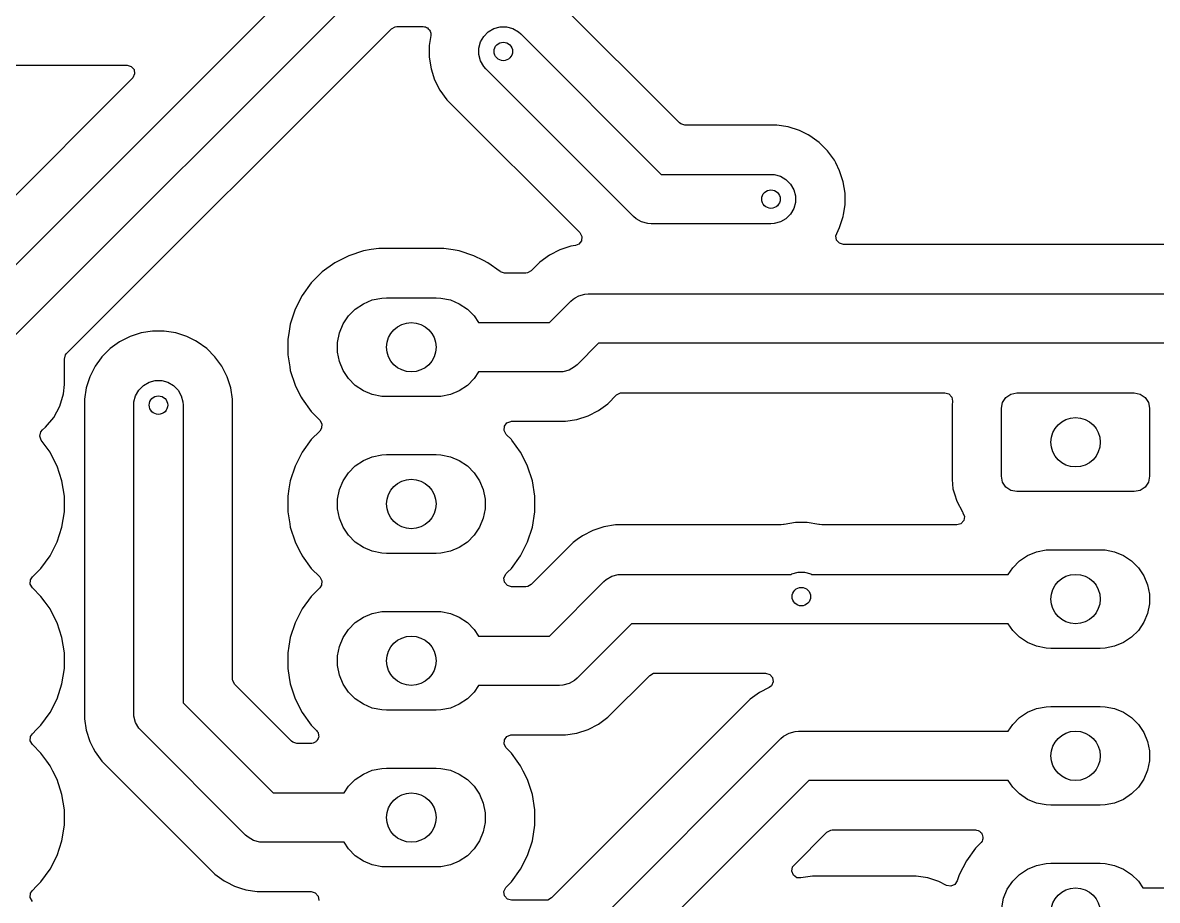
# Model space of a CAD drawing. Extents: x 44.5 to 133, y -119 to -55.5.
# Drawn here: x 103.82 to 122.2, y -97.88 to -83.66 of the extents above; entities that cross this region are included whole.
import ezdxf

# ---------------------------------------------------------------- set-up
doc = ezdxf.new("R2010")
doc.units = 0
doc.layers.add('BLACK', color=7, linetype='CONTINUOUS')

msp = doc.modelspace()

# ---------------------------------------------------------------- linework, layer by layer
at = {"layer": 'BLACK', "linetype": 'CONTINUOUS'}
for p, q in [((103.177514, -88.12), (109.054557, -82.242958)), ((109.503085, -82.9258), (103.7, -88.728885)), ((114.464545, -85.283981), (112.447544, -83.26698)), ((104.536819, -89.024145), (109.798345, -83.762619)), ((109.798345, -83.762619), (109.859668, -83.729134)), ((109.859668, -83.729134), (109.886026, -83.7263)), ((109.886026, -83.7263), (110.313194, -83.7263)), ((110.313194, -83.7263), (110.331131, -83.731566)), ((110.331131, -83.731566), (110.349824, -83.731834)), ((110.349824, -83.731834), (110.36396, -83.741206)), ((110.36396, -83.741206), (110.380233, -83.745985)), ((110.380233, -83.745985), (110.392474, -83.760112)), ((110.392474, -83.760112), (110.408057, -83.770444)), ((110.408057, -83.770444), (110.414882, -83.785972)), ((110.414882, -83.785972), (110.425988, -83.798789)), ((110.425988, -83.798789), (110.428648, -83.817293)), ((111.292959, -83.883995), (111.366795, -83.810159)), ((111.366795, -83.810159), (111.457226, -83.757948)), ((111.457226, -83.757948), (111.55809, -83.730922)), ((111.55809, -83.730922), (111.66251, -83.730922)), ((111.66251, -83.730922), (111.763374, -83.757948)), ((111.763374, -83.757948), (111.853805, -83.810159)), ((111.853805, -83.810159), (111.893143, -83.844657)), ((110.435667, -83.869698), (110.4098, -84.033013)), ((110.428648, -83.817293), (110.436171, -83.834408)), ((110.435932, -83.867947), (110.435667, -83.869698)), ((110.436171, -83.834408), (110.435713, -83.866428)), ((110.435713, -83.866428), (110.435932, -83.867947)), ((111.213722, -84.07529), (111.240748, -83.974426)), ((111.240748, -83.974426), (111.292959, -83.883995)), ((111.893143, -83.844657), (114.169285, -86.1208)), ((110.4098, -84.033013), (110.4098, -84.221986)), ((111.213722, -84.17971), (111.213722, -84.07529)), ((101.665726, -84.3508), (105.515274, -84.3508)), ((105.515274, -84.3508), (105.582313, -84.370485)), ((110.4098, -84.221986), (110.439359, -84.408618)), ((111.240748, -84.280574), (111.213722, -84.17971)), ((111.292959, -84.371005), (111.240748, -84.280574)), ((105.582313, -84.370485), (105.628068, -84.423289)), ((105.638012, -84.492447), (105.608987, -84.556003)), ((105.628068, -84.423289), (105.638012, -84.492447)), ((110.439359, -84.408618), (110.497754, -84.588336)), ((111.327457, -84.410343), (111.292959, -84.371005)), ((113.720757, -86.803642), (111.327457, -84.410343)), ((105.602955, -84.562481), (102.882255, -87.283181)), ((105.608987, -84.556003), (105.602955, -84.562481)), ((110.497754, -84.588336), (110.58354, -84.756699)), ((110.58354, -84.756699), (110.69461, -84.909574)), ((110.69461, -84.909574), (110.694612, -84.909576)), ((110.694612, -84.909576), (112.848326, -87.06329)), ((114.485187, -85.300615), (114.464545, -85.283981)), ((114.552226, -85.3203), (114.485187, -85.300615)), ((116.040481, -85.3203), (114.552226, -85.3203)), ((116.040486, -85.3203), (116.040481, -85.3203)), ((116.227118, -85.349859), (116.040486, -85.3203)), ((116.406836, -85.408254), (116.227118, -85.349859)), ((116.550704, -85.481559), (116.406836, -85.408254)), ((116.575199, -85.49404), (116.550704, -85.481559)), ((116.728073, -85.60511), (116.575199, -85.49404)), ((116.86169, -85.738727), (116.728073, -85.60511)), ((116.97276, -85.891601), (116.86169, -85.738727)), ((116.994755, -85.934769), (116.97276, -85.891601)), ((117.058545, -86.059963), (116.994755, -85.934769)), ((114.169285, -86.1208), (115.946, -86.1208)), ((115.946, -86.1208), (115.99821, -86.124222)), ((115.99821, -86.124222), (116.099073, -86.151248)), ((116.099073, -86.151248), (116.189505, -86.203459)), ((117.11694, -86.239681), (117.058545, -86.059963)), ((116.189505, -86.203459), (116.263341, -86.277295)), ((116.263341, -86.277295), (116.315552, -86.367727)), ((116.315552, -86.367727), (116.342578, -86.46859)), ((117.1465, -86.426313), (117.11694, -86.239681)), ((116.342578, -86.46859), (116.342578, -86.57301)), ((117.1465, -86.615286), (117.1465, -86.426313)), ((116.315552, -86.673873), (116.263341, -86.764305)), ((116.342578, -86.57301), (116.315552, -86.673873)), ((117.121697, -86.771881), (117.1465, -86.615286)), ((113.760095, -86.838141), (113.720757, -86.803642)), ((113.850527, -86.890352), (113.760095, -86.838141)), ((113.95139, -86.917378), (113.850527, -86.890352)), ((114.0036, -86.9208), (113.95139, -86.917378)), ((115.946, -86.9208), (114.0036, -86.9208)), ((115.99821, -86.917378), (115.946, -86.9208)), ((116.099073, -86.890352), (115.99821, -86.917378)), ((116.189505, -86.838141), (116.099073, -86.890352)), ((116.263341, -86.764305), (116.189505, -86.838141)), ((117.058547, -86.981632), (117.11694, -86.801918)), ((117.11694, -86.801918), (117.121697, -86.771881)), ((112.848326, -87.06329), (112.881811, -87.124613)), ((116.998412, -87.114253), (117.010664, -87.075607)), ((117.008356, -87.183411), (116.998412, -87.114253)), ((117.010664, -87.075607), (117.058547, -86.981632)), ((112.70418, -87.28546), (112.524463, -87.343854)), ((112.780044, -87.273444), (112.70418, -87.28546)), ((112.834955, -87.250238), (112.780044, -87.273444)), ((112.876827, -87.194305), (112.834955, -87.250238)), ((112.881811, -87.124613), (112.876827, -87.194305)), ((117.054111, -87.236215), (117.008356, -87.183411)), ((117.12115, -87.2559), (117.054111, -87.236215)), ((124.189181, -87.2559), (117.12115, -87.2559)), ((109.105616, -87.43676), (108.881151, -87.551132)), ((109.345214, -87.35891), (109.105616, -87.43676)), ((109.469626, -87.339205), (109.345214, -87.35891)), ((109.594038, -87.3195), (109.469626, -87.339205)), ((110.645962, -87.3195), (109.594038, -87.3195)), ((110.799726, -87.343854), (110.645962, -87.3195)), ((110.894785, -87.35891), (110.799726, -87.343854)), ((111.134383, -87.43676), (110.894785, -87.35891)), ((111.288747, -87.515413), (111.134383, -87.43676)), ((112.3561, -87.42964), (112.203223, -87.540712)), ((112.524463, -87.343854), (112.3561, -87.42964)), ((108.881151, -87.551132), (108.67735, -87.699201)), ((111.358845, -87.55113), (111.288747, -87.515413)), ((111.358847, -87.551131), (111.358845, -87.55113)), ((111.358848, -87.551132), (111.358847, -87.551131)), ((111.557993, -87.695818), (111.358848, -87.551132)), ((112.203223, -87.540712), (112.060755, -87.683181)), ((108.677345, -87.699205), (108.499205, -87.877345)), ((108.67735, -87.699201), (108.677345, -87.699205)), ((111.563839, -87.699815), (111.557993, -87.695818)), ((111.630878, -87.7195), (111.563839, -87.699815)), ((111.973074, -87.7195), (111.630878, -87.7195)), ((111.999432, -87.716666), (111.973074, -87.7195)), ((112.060755, -87.683181), (111.999432, -87.716666)), ((108.499201, -87.87735), (108.351132, -88.081151)), ((108.499205, -87.877345), (108.499201, -87.87735)), ((108.351132, -88.081151), (108.23676, -88.305616)), ((109.212485, -88.301592), (109.342883, -88.214463)), ((109.342883, -88.214463), (109.487772, -88.154448)), ((109.487772, -88.154448), (109.641586, -88.123852)), ((109.641586, -88.123852), (109.72, -88.12)), ((109.72, -88.12), (110.52, -88.12)), ((110.52, -88.12), (110.598414, -88.123852)), ((110.598414, -88.123852), (110.752228, -88.154448)), ((110.752228, -88.154448), (110.897117, -88.214463)), ((110.897117, -88.214463), (111.027515, -88.301592)), ((112.356014, -88.52), (112.702457, -88.173558)), ((112.702457, -88.173558), (112.741795, -88.139059)), ((112.741795, -88.139059), (112.774806, -88.12)), ((112.774806, -88.12), (112.832227, -88.086848)), ((112.832227, -88.086848), (112.93309, -88.059822)), ((112.93309, -88.059822), (112.9853, -88.0564)), ((112.9853, -88.0564), (124.0947, -88.0564)), ((108.23676, -88.305616), (108.15891, -88.545214)), ((109.101592, -88.412485), (109.212485, -88.301592)), ((111.027515, -88.301592), (111.138408, -88.412485)), ((108.15891, -88.545214), (108.1406, -88.660816)), ((108.954448, -88.687772), (109.014463, -88.542883)), ((109.014463, -88.542883), (109.101592, -88.412485)), ((111.138408, -88.412485), (111.210247, -88.52)), ((111.210247, -88.52), (112.356014, -88.52)), ((105.563263, -88.745754), (105.3949, -88.83154)), ((105.742981, -88.687359), (105.563263, -88.745754)), ((105.929614, -88.6578), (105.742981, -88.687359)), ((105.929619, -88.6578), (105.929614, -88.6578)), ((106.118581, -88.6578), (105.929619, -88.6578)), ((106.118586, -88.6578), (106.118581, -88.6578)), ((106.305218, -88.687359), (106.118586, -88.6578)), ((106.484936, -88.745754), (106.305218, -88.687359)), ((106.626099, -88.817681), (106.484936, -88.745754)), ((108.1406, -88.660816), (108.1195, -88.794038)), ((108.923852, -88.841586), (108.954448, -88.687772)), ((105.242024, -88.942612), (105.108412, -89.076224)), ((105.242025, -88.942612), (105.242024, -88.942612)), ((105.242027, -88.94261), (105.242025, -88.942612)), ((105.317061, -88.888094), (105.242027, -88.94261)), ((105.3949, -88.83154), (105.317061, -88.888094)), ((106.653299, -88.83154), (106.626099, -88.817681)), ((106.806173, -88.94261), (106.653299, -88.83154)), ((106.93979, -89.076227), (106.806173, -88.94261)), ((108.1195, -88.794038), (108.1195, -89.045962)), ((108.923852, -88.998414), (108.923852, -88.841586)), ((113.150985, -88.8564), (112.804543, -89.202843)), ((123.929014, -88.8564), (113.150985, -88.8564)), ((104.5005, -89.111826), (104.520185, -89.044787)), ((104.5005, -89.521608), (104.5005, -89.111826)), ((104.520185, -89.044787), (104.536819, -89.024145)), ((105.097581, -89.091132), (104.99734, -89.2291)), ((105.10841, -89.076227), (105.097581, -89.091132)), ((105.108412, -89.076225), (105.10841, -89.076227)), ((105.108412, -89.076224), (105.108412, -89.076225)), ((107.05086, -89.229101), (106.93979, -89.076227)), ((108.1195, -89.045962), (108.150107, -89.239207)), ((108.954448, -89.152228), (108.923852, -88.998414)), ((104.99734, -89.2291), (104.911554, -89.397463)), ((107.088079, -89.302147), (107.05086, -89.229101)), ((107.136645, -89.397463), (107.088079, -89.302147)), ((108.150107, -89.239207), (108.15891, -89.294785)), ((108.15891, -89.294785), (108.23676, -89.534383)), ((109.014463, -89.297117), (108.954448, -89.152228)), ((109.101592, -89.427515), (109.014463, -89.297117)), ((111.210247, -89.32), (111.138408, -89.427515)), ((112.5217, -89.32), (111.210247, -89.32)), ((112.57391, -89.316578), (112.5217, -89.32)), ((112.674774, -89.289552), (112.57391, -89.316578)), ((112.765205, -89.237341), (112.674774, -89.289552)), ((112.804543, -89.202843), (112.765205, -89.237341)), ((104.911554, -89.397463), (104.853159, -89.577181)), ((105.780595, -89.540959), (105.871027, -89.488748)), ((105.871027, -89.488748), (105.97189, -89.461722)), ((105.97189, -89.461722), (106.07631, -89.461722)), ((106.07631, -89.461722), (106.177173, -89.488748)), ((106.177173, -89.488748), (106.267605, -89.540959)), ((107.19504, -89.577181), (107.136645, -89.397463)), ((109.212485, -89.538408), (109.101592, -89.427515)), ((111.138408, -89.427515), (111.027515, -89.538408)), ((104.425232, -89.873954), (104.4853, -89.675934)), ((104.4853, -89.675934), (104.5005, -89.521608)), ((104.853159, -89.577181), (104.8236, -89.763813)), ((105.654548, -89.705227), (105.706759, -89.614795)), ((105.706759, -89.614795), (105.780595, -89.540959)), ((106.267605, -89.540959), (106.341441, -89.614795)), ((106.341441, -89.614795), (106.393652, -89.705227)), ((107.2246, -89.763813), (107.19504, -89.577181)), ((108.23676, -89.534383), (108.283042, -89.625215)), ((108.283042, -89.625215), (108.336121, -89.729389)), ((109.342883, -89.625537), (109.212485, -89.538408)), ((109.487772, -89.685552), (109.342883, -89.625537)), ((109.641586, -89.716148), (109.487772, -89.685552)), ((110.752228, -89.685552), (110.598414, -89.716148)), ((110.897117, -89.625537), (110.752228, -89.685552)), ((111.027515, -89.538408), (110.897117, -89.625537)), ((113.446245, -89.693219), (113.507568, -89.659734)), ((113.507568, -89.659734), (113.533926, -89.6569)), ((113.533926, -89.6569), (118.762532, -89.6569)), ((118.762532, -89.6569), (118.829571, -89.676585)), ((118.829571, -89.676585), (118.875326, -89.729389)), ((119.753223, -89.733223), (119.834329, -89.67903)), ((119.834329, -89.67903), (119.93, -89.66)), ((119.93, -89.66), (121.83, -89.66)), ((121.83, -89.66), (121.925671, -89.67903)), ((121.925671, -89.67903), (122.006777, -89.733223)), ((104.327685, -90.05645), (104.425232, -89.873954)), ((104.8236, -89.763813), (104.8236, -94.940286)), ((105.6241, -89.8583), (105.627522, -89.80609)), ((105.6241, -94.8458), (105.6241, -89.8583)), ((105.627522, -89.80609), (105.654548, -89.705227)), ((106.393652, -89.705227), (106.420678, -89.80609)), ((106.420678, -89.80609), (106.4241, -89.8583)), ((106.4241, -89.8583), (106.4241, -94.680114)), ((107.2246, -94.297174), (107.2246, -89.763813)), ((108.336121, -89.729389), (108.351132, -89.758848)), ((108.351132, -89.758848), (108.499201, -89.962649)), ((109.72, -89.72), (109.641586, -89.716148)), ((110.52, -89.72), (109.72, -89.72)), ((110.598414, -89.716148), (110.52, -89.72)), ((113.150899, -89.94676), (113.303774, -89.83569)), ((113.303774, -89.83569), (113.446245, -89.693219)), ((118.875326, -89.729389), (118.885935, -89.793053)), ((118.885935, -89.793053), (118.8795, -89.858394)), ((118.8795, -89.858394), (118.8795, -91.061604)), ((119.68, -89.91), (119.69903, -89.814329)), ((119.69903, -89.814329), (119.753223, -89.733223)), ((122.006777, -89.733223), (122.06097, -89.814329)), ((122.06097, -89.814329), (122.08, -89.91)), ((104.19641, -90.21641), (104.327685, -90.05645)), ((108.499201, -89.962649), (108.499205, -89.962654)), ((108.499205, -89.962654), (108.63887, -90.102319)), ((112.802818, -90.09094), (112.982532, -90.032547)), ((112.982532, -90.032547), (113.150899, -89.94676)), ((119.68, -91.01), (119.68, -89.91)), ((122.08, -89.91), (122.08, -91.01)), ((104.147948, -90.256181), (104.19641, -90.21641)), ((108.63887, -90.102319), (108.672355, -90.163642)), ((108.667371, -90.233334), (108.63887, -90.277681)), ((108.672355, -90.163642), (108.667371, -90.233334)), ((111.622145, -90.270858), (111.627129, -90.201166)), ((111.627129, -90.201166), (111.669001, -90.145233)), ((111.669001, -90.145233), (111.734465, -90.120816)), ((111.734465, -90.120816), (111.743311, -90.1205)), ((111.743311, -90.1205), (112.616186, -90.1205)), ((112.616186, -90.1205), (112.802818, -90.09094)), ((104.102816, -90.359112), (104.118641, -90.291058)), ((104.126296, -90.424918), (104.102816, -90.359112)), ((104.118641, -90.291058), (104.147948, -90.256181)), ((104.26887, -90.621155), (104.126296, -90.424918)), ((108.499201, -90.41735), (108.351132, -90.621151)), ((108.499205, -90.417345), (108.499201, -90.41735)), ((108.63887, -90.277681), (108.499205, -90.417345)), ((111.65563, -90.332181), (111.622145, -90.270858)), ((111.740794, -90.417345), (111.65563, -90.332181)), ((111.740798, -90.41735), (111.740794, -90.417345)), ((111.746296, -90.424918), (111.740798, -90.41735)), ((111.88887, -90.621155), (111.746296, -90.424918)), ((104.341747, -90.764184), (104.26887, -90.621155)), ((104.383239, -90.845616), (104.341747, -90.764184)), ((108.351132, -90.621151), (108.23676, -90.845616)), ((109.212485, -90.841592), (109.342883, -90.754463)), ((109.342883, -90.754463), (109.487772, -90.694448)), ((109.487772, -90.694448), (109.641586, -90.663852)), ((109.641586, -90.663852), (109.72, -90.66)), ((109.72, -90.66), (110.52, -90.66)), ((110.52, -90.66), (110.598414, -90.663852)), ((110.598414, -90.663852), (110.752228, -90.694448)), ((110.752228, -90.694448), (110.897117, -90.754463)), ((110.897117, -90.754463), (111.027515, -90.841592)), ((111.961747, -90.764184), (111.88887, -90.621155)), ((112.003239, -90.845616), (111.961747, -90.764184)), ((104.383239, -90.845618), (104.383239, -90.845616)), ((104.383241, -90.845621), (104.383239, -90.845618)), ((104.46109, -91.085215), (104.383241, -90.845621)), ((108.23676, -90.845616), (108.15891, -91.085214)), ((109.014463, -91.082883), (109.101592, -90.952485)), ((109.101592, -90.952485), (109.212485, -90.841592)), ((111.027515, -90.841592), (111.138408, -90.952485)), ((111.138408, -90.952485), (111.225537, -91.082883)), ((112.003239, -90.845618), (112.003239, -90.845616)), ((112.003241, -90.845621), (112.003239, -90.845618)), ((112.08109, -91.085215), (112.003241, -90.845621)), ((104.5005, -91.334038), (104.46109, -91.085215)), ((108.15891, -91.085214), (108.138206, -91.215932)), ((108.954448, -91.227772), (109.014463, -91.082883)), ((111.225537, -91.082883), (111.285552, -91.227772)), ((112.1205, -91.334038), (112.08109, -91.085215)), ((118.8795, -91.061604), (118.894699, -91.215932)), ((119.69903, -91.105671), (119.68, -91.01)), ((119.753223, -91.186777), (119.69903, -91.105671)), ((122.06097, -91.105671), (122.006777, -91.186777)), ((122.08, -91.01), (122.06097, -91.105671)), ((104.5005, -91.585962), (104.5005, -91.334038)), ((108.138206, -91.215932), (108.1195, -91.334038)), ((108.1195, -91.334038), (108.1195, -91.585962)), ((108.923852, -91.381586), (108.954448, -91.227772)), ((111.285552, -91.227772), (111.316148, -91.381586)), ((112.1205, -91.585962), (112.1205, -91.334038)), ((118.894699, -91.215932), (118.919096, -91.296358)), ((118.919096, -91.296358), (118.954768, -91.413954)), ((119.834329, -91.24097), (119.753223, -91.186777)), ((119.93, -91.26), (119.834329, -91.24097)), ((121.83, -91.26), (119.93, -91.26)), ((121.925671, -91.24097), (121.83, -91.26)), ((122.006777, -91.186777), (121.925671, -91.24097)), ((108.923852, -91.538414), (108.923852, -91.381586)), ((111.316148, -91.381586), (111.316148, -91.538414)), ((118.954768, -91.413954), (119.046708, -91.585961)), ((104.46109, -91.834785), (104.5005, -91.585962)), ((108.1195, -91.585962), (108.150481, -91.781569)), ((108.954448, -91.692228), (108.923852, -91.538414)), ((109.014463, -91.837117), (108.954448, -91.692228)), ((111.285552, -91.692228), (111.225537, -91.837117)), ((111.316148, -91.538414), (111.285552, -91.692228)), ((112.08109, -91.834785), (112.1205, -91.585962)), ((119.046708, -91.585961), (119.052316, -91.596451)), ((119.052316, -91.596451), (119.052627, -91.59683)), ((119.052627, -91.59683), (119.052729, -91.59707)), ((119.052729, -91.59707), (119.055702, -91.60152)), ((119.055702, -91.60152), (119.054858, -91.602083)), ((119.054858, -91.602083), (119.079944, -91.661139)), ((119.079944, -91.661139), (119.068156, -91.730007)), ((104.383241, -92.074379), (104.46109, -91.834785)), ((108.150481, -91.781569), (108.15891, -91.834785)), ((108.15891, -91.834785), (108.23676, -92.074383)), ((109.101592, -91.967515), (109.014463, -91.837117)), ((111.225537, -91.837117), (111.138408, -91.967515)), ((112.003241, -92.074379), (112.08109, -91.834785)), ((113.060863, -91.887454), (112.8925, -91.97324)), ((113.240581, -91.829059), (113.060863, -91.887454)), ((113.427214, -91.7995), (113.240581, -91.829059)), ((116.109504, -91.7995), (113.427214, -91.7995)), ((116.147823, -91.793431), (116.109504, -91.7995)), ((116.157583, -91.790259), (116.147823, -91.793431)), ((116.344214, -91.7607), (116.157583, -91.790259)), ((116.344219, -91.7607), (116.344214, -91.7607)), ((116.533181, -91.7607), (116.344219, -91.7607)), ((116.533186, -91.7607), (116.533181, -91.7607)), ((116.719816, -91.790259), (116.533186, -91.7607)), ((116.729577, -91.793431), (116.719816, -91.790259)), ((116.767896, -91.7995), (116.729577, -91.793431)), ((118.956778, -91.7995), (116.767896, -91.7995)), ((119.021006, -91.781569), (118.956778, -91.7995)), ((119.068156, -91.730007), (119.021006, -91.781569)), ((104.26887, -92.298845), (104.383241, -92.074379)), ((108.23676, -92.074383), (108.309836, -92.217801)), ((109.212485, -92.078408), (109.101592, -91.967515)), ((109.342883, -92.165537), (109.212485, -92.078408)), ((111.027515, -92.078408), (110.897117, -92.165537)), ((111.138408, -91.967515), (111.027515, -92.078408)), ((111.88887, -92.298845), (112.003241, -92.074379)), ((112.805279, -92.03661), (112.739627, -92.08431)), ((112.8925, -91.97324), (112.805279, -92.03661)), ((108.309836, -92.217801), (108.349358, -92.295368)), ((109.487772, -92.225552), (109.342883, -92.165537)), ((109.641586, -92.256148), (109.487772, -92.225552)), ((109.72, -92.26), (109.641586, -92.256148)), ((110.52, -92.26), (109.72, -92.26)), ((110.598414, -92.256148), (110.52, -92.26)), ((110.752228, -92.225552), (110.598414, -92.256148)), ((110.897117, -92.165537), (110.752228, -92.225552)), ((112.739624, -92.084312), (112.060755, -92.763181)), ((112.739625, -92.084312), (112.739624, -92.084312)), ((112.739627, -92.08431), (112.739625, -92.084312)), ((120.102883, -92.294463), (120.247772, -92.234448)), ((120.247772, -92.234448), (120.401586, -92.203852)), ((120.401586, -92.203852), (120.48, -92.2)), ((120.48, -92.2), (121.28, -92.2)), ((121.28, -92.2), (121.358414, -92.203852)), ((121.358414, -92.203852), (121.512228, -92.234448)), ((121.512228, -92.234448), (121.657117, -92.294463)), ((104.120793, -92.502656), (104.26887, -92.298845)), ((108.349358, -92.295368), (108.351132, -92.298848)), ((108.351132, -92.298848), (108.499201, -92.502649)), ((111.740793, -92.502656), (111.88887, -92.298845)), ((119.861592, -92.492485), (119.972485, -92.381592)), ((119.972485, -92.381592), (120.102883, -92.294463)), ((121.657117, -92.294463), (121.787515, -92.381592)), ((121.787515, -92.381592), (121.898408, -92.492485)), ((103.98113, -92.642319), (104.03563, -92.587819)), ((104.03563, -92.587819), (104.120793, -92.502656)), ((108.499201, -92.502649), (108.499205, -92.502654)), ((108.499205, -92.502654), (108.63887, -92.642319)), ((111.620573, -92.657853), (111.649598, -92.594297)), ((111.649598, -92.594297), (111.65563, -92.587819)), ((111.65563, -92.587819), (111.677568, -92.565881)), ((111.677568, -92.565881), (111.740793, -92.502656)), ((113.278195, -92.682659), (113.368627, -92.630448)), ((113.368627, -92.630448), (113.46949, -92.603422)), ((113.46949, -92.603422), (113.5217, -92.6)), ((113.5217, -92.6), (116.271161, -92.6)), ((116.271161, -92.6), (116.285627, -92.591648)), ((116.285627, -92.591648), (116.38649, -92.564622)), ((116.38649, -92.564622), (116.49091, -92.564622)), ((116.49091, -92.564622), (116.591773, -92.591648)), ((116.591773, -92.591648), (116.606239, -92.6)), ((116.606239, -92.6), (119.789753, -92.6)), ((119.789753, -92.6), (119.861592, -92.492485)), ((121.898408, -92.492485), (121.985537, -92.622883)), ((121.985537, -92.622883), (122.045552, -92.767772)), ((103.947645, -92.756358), (103.952629, -92.686666)), ((103.98113, -92.817681), (103.947645, -92.756358)), ((103.952629, -92.686666), (103.98113, -92.642319)), ((108.63887, -92.642319), (108.672355, -92.703642)), ((108.667371, -92.773334), (108.63887, -92.817681)), ((108.672355, -92.703642), (108.667371, -92.773334)), ((111.630517, -92.727011), (111.620573, -92.657853)), ((111.676272, -92.779815), (111.630517, -92.727011)), ((111.743311, -92.7995), (111.676272, -92.779815)), ((111.973074, -92.7995), (111.743311, -92.7995)), ((111.999432, -92.796666), (111.973074, -92.7995)), ((112.001808, -92.795368), (111.999432, -92.796666)), ((112.008009, -92.794477), (112.001808, -92.795368)), ((112.033827, -92.777884), (112.008009, -92.794477)), ((112.060755, -92.763181), (112.033827, -92.777884)), ((112.356014, -93.6), (113.238858, -92.717157)), ((113.238858, -92.717157), (113.278195, -92.682659)), ((122.045552, -92.767772), (122.076148, -92.921586)), ((104.120794, -92.957345), (103.98113, -92.817681)), ((104.120798, -92.95735), (104.120794, -92.957345)), ((104.189152, -93.051432), (104.120798, -92.95735)), ((108.499201, -92.95735), (108.351132, -93.161151)), ((108.499205, -92.957345), (108.499201, -92.95735)), ((108.63887, -92.817681), (108.499205, -92.957345)), ((122.076148, -92.921586), (122.076148, -93.078414)), ((104.26887, -93.161155), (104.189152, -93.051432)), ((104.341747, -93.304184), (104.26887, -93.161155)), ((108.351132, -93.161151), (108.23676, -93.385616)), ((122.076148, -93.078414), (122.045552, -93.232228)), ((104.383239, -93.385616), (104.341747, -93.304184)), ((109.212485, -93.381592), (109.342883, -93.294463)), ((109.342883, -93.294463), (109.487772, -93.234448)), ((109.487772, -93.234448), (109.641586, -93.203852)), ((109.641586, -93.203852), (109.72, -93.2)), ((109.72, -93.2), (110.52, -93.2)), ((110.52, -93.2), (110.598414, -93.203852)), ((110.598414, -93.203852), (110.752228, -93.234448)), ((110.752228, -93.234448), (110.897117, -93.294463)), ((110.897117, -93.294463), (111.027515, -93.381592)), ((122.045552, -93.232228), (121.985537, -93.377117)), ((104.383239, -93.385618), (104.383239, -93.385616)), ((104.383241, -93.385621), (104.383239, -93.385618)), ((104.46109, -93.625215), (104.383241, -93.385621)), ((108.23676, -93.385616), (108.15891, -93.625214)), ((109.014463, -93.622883), (109.101592, -93.492485)), ((109.101592, -93.492485), (109.212485, -93.381592)), ((111.027515, -93.381592), (111.138408, -93.492485)), ((111.138408, -93.492485), (111.210247, -93.6)), ((113.687385, -93.4), (112.804543, -94.282843)), ((116.4387, -93.4), (113.687385, -93.4)), ((119.789753, -93.4), (116.4387, -93.4)), ((119.861592, -93.507515), (119.789753, -93.4)), ((119.972485, -93.618408), (119.861592, -93.507515)), ((121.898408, -93.507515), (121.787515, -93.618408)), ((121.985537, -93.377117), (121.898408, -93.507515)), ((104.5005, -93.874038), (104.46109, -93.625215)), ((108.15891, -93.625214), (108.137318, -93.76154)), ((108.954448, -93.767772), (109.014463, -93.622883)), ((111.210247, -93.6), (112.356014, -93.6)), ((120.102883, -93.705537), (119.972485, -93.618408)), ((120.247772, -93.765552), (120.102883, -93.705537)), ((121.657117, -93.705537), (121.512228, -93.765552)), ((121.787515, -93.618408), (121.657117, -93.705537)), ((104.5005, -94.125962), (104.5005, -93.874038)), ((108.137318, -93.76154), (108.1195, -93.874038)), ((108.1195, -93.874038), (108.1195, -94.125962)), ((108.923852, -93.921586), (108.954448, -93.767772)), ((120.401586, -93.796148), (120.247772, -93.765552)), ((120.48, -93.8), (120.401586, -93.796148)), ((121.28, -93.8), (120.48, -93.8)), ((121.358414, -93.796148), (121.28, -93.8)), ((121.512228, -93.765552), (121.358414, -93.796148)), ((108.923852, -94.078414), (108.923852, -93.921586)), ((108.954448, -94.232228), (108.923852, -94.078414)), ((104.46109, -94.374785), (104.5005, -94.125962)), ((108.1195, -94.125962), (108.142314, -94.27)), ((108.142314, -94.27), (108.15891, -94.374785)), ((109.014463, -94.377117), (108.954448, -94.232228)), ((112.804543, -94.282843), (112.765205, -94.317341)), ((113.303774, -94.91569), (113.982644, -94.236818)), ((113.982644, -94.236818), (114.043967, -94.203334)), ((114.043967, -94.203334), (114.070325, -94.2005)), ((114.070325, -94.2005), (115.85939, -94.2005)), ((115.85939, -94.2005), (115.926429, -94.220185)), ((115.926429, -94.220185), (115.972184, -94.272989)), ((115.972184, -94.272989), (115.982128, -94.342147)), ((104.383241, -94.614379), (104.46109, -94.374785)), ((107.227434, -94.323532), (107.2246, -94.297174)), ((107.260919, -94.384855), (107.227434, -94.323532)), ((108.179244, -95.303181), (107.260919, -94.384855)), ((108.15891, -94.374785), (108.23676, -94.614383)), ((109.101592, -94.507515), (109.014463, -94.377117)), ((111.210247, -94.4), (111.138408, -94.507515)), ((112.5217, -94.4), (111.210247, -94.4)), ((112.57391, -94.396578), (112.5217, -94.4)), ((112.674774, -94.369552), (112.57391, -94.396578)), ((112.765205, -94.317341), (112.674774, -94.369552)), ((115.915685, -94.434985), (115.7621, -94.51324)), ((115.953103, -94.405703), (115.915685, -94.434985)), ((115.982128, -94.342147), (115.953103, -94.405703)), ((104.26887, -94.838845), (104.383241, -94.614379)), ((108.23676, -94.614383), (108.351132, -94.838848)), ((109.212485, -94.618408), (109.101592, -94.507515)), ((109.342883, -94.705537), (109.212485, -94.618408)), ((111.027515, -94.618408), (110.897117, -94.705537)), ((111.138408, -94.507515), (111.027515, -94.618408)), ((115.609223, -94.624312), (112.390355, -97.843181)), ((115.7621, -94.51324), (115.609223, -94.624312)), ((104.120793, -95.042656), (104.26887, -94.838845)), ((106.4241, -94.680114), (107.883985, -96.14)), ((108.351132, -94.838848), (108.499201, -95.042649)), ((109.487772, -94.765552), (109.342883, -94.705537)), ((109.641586, -94.796148), (109.487772, -94.765552)), ((109.72, -94.8), (109.641586, -94.796148)), ((110.52, -94.8), (109.72, -94.8)), ((110.598414, -94.796148), (110.52, -94.8)), ((110.752228, -94.765552), (110.598414, -94.796148)), ((110.897117, -94.705537), (110.752228, -94.765552)), ((119.972485, -94.921592), (120.102883, -94.834463)), ((120.102883, -94.834463), (120.247772, -94.774448)), ((120.247772, -94.774448), (120.401586, -94.743852)), ((120.401586, -94.743852), (120.48, -94.74)), ((120.48, -94.74), (121.28, -94.74)), ((121.28, -94.74), (121.358414, -94.743852)), ((121.358414, -94.743852), (121.512228, -94.774448)), ((121.512228, -94.774448), (121.657117, -94.834463)), ((121.657117, -94.834463), (121.787515, -94.921592)), ((104.8236, -94.940286), (104.853159, -95.126918)), ((105.627522, -94.89801), (105.6241, -94.8458)), ((105.654548, -94.998874), (105.627522, -94.89801)), ((105.706759, -95.089305), (105.654548, -94.998874)), ((113.150899, -95.02676), (113.303774, -94.91569)), ((119.861592, -95.032485), (119.972485, -94.921592)), ((121.787515, -94.921592), (121.898408, -95.032485)), ((103.952629, -95.226666), (103.98113, -95.182319)), ((103.98113, -95.182319), (104.050904, -95.112545)), ((104.050904, -95.112545), (104.120793, -95.042656)), ((104.853159, -95.126918), (104.911554, -95.306636)), ((105.741257, -95.128643), (105.706759, -95.089305)), ((107.435458, -96.822843), (105.741257, -95.128643)), ((108.499201, -95.042649), (108.499205, -95.042654)), ((108.499205, -95.042654), (108.58437, -95.127819)), ((108.58437, -95.127819), (108.594982, -95.147255)), ((108.594982, -95.147255), (108.609483, -95.163989)), ((108.609483, -95.163989), (108.611399, -95.17732)), ((108.611399, -95.17732), (108.617855, -95.189142)), ((108.617855, -95.189142), (108.616275, -95.211228)), ((111.669001, -95.225233), (111.734465, -95.200816)), ((111.734465, -95.200816), (111.743311, -95.2005)), ((111.743311, -95.2005), (112.616186, -95.2005)), ((112.616186, -95.2005), (112.802818, -95.17094)), ((112.802818, -95.17094), (112.982532, -95.112547)), ((112.982532, -95.112547), (113.150899, -95.02676)), ((116.147795, -95.222659), (116.238226, -95.170448)), ((116.238226, -95.170448), (116.33909, -95.143422)), ((116.33909, -95.143422), (116.3913, -95.14)), ((116.3913, -95.14), (119.789753, -95.14)), ((119.789753, -95.14), (119.861592, -95.032485)), ((121.898408, -95.032485), (121.985537, -95.162883)), ((121.985537, -95.162883), (122.045552, -95.307772)), ((103.947645, -95.296358), (103.952629, -95.226666)), ((103.98113, -95.357681), (103.947645, -95.296358)), ((104.120794, -95.497345), (103.98113, -95.357681)), ((104.911554, -95.306636), (104.966215, -95.413913)), ((108.199886, -95.319815), (108.179244, -95.303181)), ((108.266925, -95.3395), (108.199886, -95.319815)), ((108.496689, -95.3395), (108.266925, -95.3395)), ((108.505535, -95.339184), (108.496689, -95.3395)), ((108.509705, -95.337628), (108.505535, -95.339184)), ((108.531624, -95.334477), (108.509705, -95.337628)), ((108.550253, -95.322504), (108.531624, -95.334477)), ((108.570999, -95.314767), (108.550253, -95.322504)), ((108.57907, -95.303985), (108.570999, -95.314767)), ((108.590402, -95.296703), (108.57907, -95.303985)), ((108.5996, -95.27656), (108.590402, -95.296703)), ((108.612871, -95.258834), (108.5996, -95.27656)), ((108.613831, -95.245398), (108.612871, -95.258834)), ((108.619427, -95.233147), (108.613831, -95.245398)), ((108.616275, -95.211228), (108.619427, -95.233147)), ((111.622145, -95.350858), (111.627129, -95.281166)), ((111.65563, -95.412181), (111.622145, -95.350858)), ((111.627129, -95.281166), (111.669001, -95.225233)), ((112.685614, -98.68), (116.108457, -95.257157)), ((116.108457, -95.257157), (116.147795, -95.222659)), ((122.045552, -95.307772), (122.076148, -95.461586)), ((104.120798, -95.49735), (104.120794, -95.497345)), ((104.21563, -95.627876), (104.120798, -95.49735)), ((104.966215, -95.413913), (104.99734, -95.474999)), ((104.99734, -95.474999), (105.10841, -95.627874)), ((111.740794, -95.497345), (111.65563, -95.412181)), ((111.740798, -95.49735), (111.740794, -95.497345)), ((111.83563, -95.627876), (111.740798, -95.49735)), ((122.076148, -95.461586), (122.076148, -95.618414)), ((104.26887, -95.701155), (104.21563, -95.627876)), ((104.312245, -95.786284), (104.26887, -95.701155)), ((105.10841, -95.627874), (106.80261, -97.322073)), ((109.487772, -95.774448), (109.641586, -95.743852)), ((109.641586, -95.743852), (109.72, -95.74)), ((109.72, -95.74), (110.52, -95.74)), ((110.52, -95.74), (110.598414, -95.743852)), ((110.598414, -95.743852), (110.752228, -95.774448)), ((111.88887, -95.701155), (111.83563, -95.627876)), ((111.932245, -95.786284), (111.88887, -95.701155)), ((122.076148, -95.618414), (122.045552, -95.772228)), ((104.383239, -95.925616), (104.312245, -95.786284)), ((104.383239, -95.925618), (104.383239, -95.925616)), ((104.383241, -95.925621), (104.383239, -95.925618)), ((104.46109, -96.165215), (104.383241, -95.925621)), ((109.101592, -96.032485), (109.212485, -95.921592)), ((109.212485, -95.921592), (109.342883, -95.834463)), ((109.342883, -95.834463), (109.487772, -95.774448)), ((110.752228, -95.774448), (110.897117, -95.834463)), ((110.897117, -95.834463), (111.027515, -95.921592)), ((111.027515, -95.921592), (111.138408, -96.032485)), ((112.003239, -95.925616), (111.932245, -95.786284)), ((112.003239, -95.925618), (112.003239, -95.925616)), ((112.003241, -95.925621), (112.003239, -95.925618)), ((112.08109, -96.165215), (112.003241, -95.925621)), ((116.556986, -95.94), (113.134143, -99.362843)), ((119.789753, -95.94), (116.556986, -95.94)), ((119.861592, -96.047515), (119.789753, -95.94)), ((121.985537, -95.917117), (121.898408, -96.047515)), ((122.045552, -95.772228), (121.985537, -95.917117)), ((109.029753, -96.14), (109.101592, -96.032485)), ((111.138408, -96.032485), (111.225537, -96.162883)), ((119.972485, -96.158408), (119.861592, -96.047515)), ((121.898408, -96.047515), (121.787515, -96.158408)), ((104.5005, -96.414038), (104.46109, -96.165215)), ((107.883985, -96.14), (109.029753, -96.14)), ((111.225537, -96.162883), (111.285552, -96.307772)), ((111.285552, -96.307772), (111.316148, -96.461586)), ((112.1205, -96.414038), (112.08109, -96.165215)), ((120.102883, -96.245537), (119.972485, -96.158408)), ((120.247772, -96.305552), (120.102883, -96.245537)), ((120.401586, -96.336148), (120.247772, -96.305552)), ((121.512228, -96.305552), (121.358414, -96.336148)), ((121.657117, -96.245537), (121.512228, -96.305552)), ((121.787515, -96.158408), (121.657117, -96.245537)), ((104.5005, -96.665962), (104.5005, -96.414038)), ((111.316148, -96.461586), (111.316148, -96.618414)), ((112.1205, -96.665962), (112.1205, -96.414038)), ((120.48, -96.34), (120.401586, -96.336148)), ((121.28, -96.34), (120.48, -96.34)), ((121.358414, -96.336148), (121.28, -96.34)), ((104.46109, -96.914785), (104.5005, -96.665962)), ((111.316148, -96.618414), (111.285552, -96.772228)), ((112.08109, -96.914785), (112.1205, -96.665962)), ((107.474795, -96.857341), (107.435458, -96.822843)), ((107.565227, -96.909552), (107.474795, -96.857341)), ((111.285552, -96.772228), (111.225537, -96.917117)), ((116.319731, -97.309332), (116.852245, -96.776819)), ((116.852245, -96.776819), (116.913568, -96.743334)), ((116.913568, -96.743334), (116.939926, -96.7405)), ((116.939926, -96.7405), (119.256689, -96.7405)), ((119.256689, -96.7405), (119.277934, -96.746738)), ((119.277934, -96.746738), (119.300023, -96.748318)), ((119.300023, -96.748318), (119.310806, -96.75639)), ((119.310806, -96.75639), (119.323728, -96.760185)), ((119.323728, -96.760185), (119.338227, -96.776918)), ((119.338227, -96.776918), (119.355956, -96.79019)), ((119.355956, -96.79019), (119.360663, -96.80281)), ((119.360663, -96.80281), (119.369483, -96.812989)), ((119.369483, -96.812989), (119.372634, -96.834906)), ((119.372634, -96.834906), (119.380373, -96.855654)), ((119.380373, -96.855654), (119.37751, -96.868814)), ((104.383241, -97.154379), (104.46109, -96.914785)), ((107.66609, -96.936578), (107.565227, -96.909552)), ((107.7183, -96.94), (107.66609, -96.936578)), ((109.029753, -96.94), (107.7183, -96.94)), ((109.101592, -97.047515), (109.029753, -96.94)), ((111.225537, -96.917117), (111.138408, -97.047515)), ((112.003241, -97.154379), (112.08109, -96.914785)), ((119.259201, -97.03735), (119.111132, -97.241151)), ((119.259205, -97.037345), (119.259201, -97.03735)), ((119.34437, -96.952181), (119.259205, -97.037345)), ((119.350402, -96.945703), (119.34437, -96.952181)), ((119.352252, -96.941652), (119.350402, -96.945703)), ((119.365521, -96.923927), (119.352252, -96.941652)), ((119.370227, -96.90229), (119.365521, -96.923927)), ((119.379427, -96.882147), (119.370227, -96.90229)), ((119.37751, -96.868814), (119.379427, -96.882147)), ((104.26887, -97.378845), (104.383241, -97.154379)), ((109.212485, -97.158408), (109.101592, -97.047515)), ((109.342883, -97.245537), (109.212485, -97.158408)), ((111.027515, -97.158408), (110.897117, -97.245537)), ((111.138408, -97.047515), (111.027515, -97.158408)), ((111.88887, -97.378845), (112.003241, -97.154379)), ((104.120793, -97.582656), (104.26887, -97.378845)), ((106.80261, -97.322073), (106.936227, -97.45569)), ((109.487772, -97.305552), (109.342883, -97.245537)), ((109.641586, -97.336148), (109.487772, -97.305552)), ((109.72, -97.34), (109.641586, -97.336148)), ((110.52, -97.34), (109.72, -97.34)), ((110.598414, -97.336148), (110.52, -97.34)), ((110.752228, -97.305552), (110.598414, -97.336148)), ((110.897117, -97.245537), (110.752228, -97.305552)), ((111.740793, -97.582656), (111.88887, -97.378845)), ((116.283945, -97.408465), (116.297353, -97.339894)), ((116.309739, -97.473399), (116.283945, -97.408465)), ((116.297353, -97.339894), (116.319731, -97.309332)), ((119.111132, -97.241151), (118.99676, -97.465616)), ((119.972485, -97.461592), (120.102883, -97.374463)), ((120.102883, -97.374463), (120.247772, -97.314448)), ((120.247772, -97.314448), (120.401586, -97.283852)), ((120.401586, -97.283852), (120.48, -97.28)), ((120.48, -97.28), (121.28, -97.28)), ((121.28, -97.28), (121.358414, -97.283852)), ((121.358414, -97.283852), (121.512228, -97.314448)), ((121.512228, -97.314448), (121.657117, -97.374463)), ((121.657117, -97.374463), (121.787515, -97.461592)), ((104.050904, -97.652545), (104.120793, -97.582656)), ((106.936227, -97.45569), (107.089101, -97.56676)), ((107.089101, -97.56676), (107.120295, -97.582654)), ((107.120295, -97.582654), (107.257463, -97.652545)), ((111.697953, -97.625496), (111.740793, -97.582656)), ((116.366544, -97.514081), (116.309739, -97.473399)), ((116.429319, -97.51724), (116.366544, -97.514081)), ((116.42957, -97.518822), (116.429319, -97.51724)), ((116.621014, -97.4885), (116.42957, -97.518822)), ((116.621019, -97.4885), (116.621014, -97.4885)), ((116.809982, -97.4885), (116.621019, -97.4885)), ((118.298281, -97.4885), (116.809982, -97.4885)), ((118.298286, -97.4885), (118.298281, -97.4885)), ((118.484918, -97.518059), (118.298286, -97.4885)), ((118.664639, -97.576455), (118.484918, -97.518059)), ((118.789327, -97.639987), (118.664639, -97.576455)), ((118.963552, -97.567821), (118.924114, -97.625496)), ((118.99676, -97.465616), (118.963552, -97.567821)), ((119.774463, -97.702883), (119.861592, -97.572485)), ((119.861592, -97.572485), (119.972485, -97.461592)), ((121.787515, -97.461592), (121.898408, -97.572485)), ((121.898408, -97.572485), (121.970247, -97.68)), ((103.947645, -97.836358), (103.952629, -97.766666)), ((103.952629, -97.766666), (103.98113, -97.722319)), ((103.98113, -97.722319), (104.050904, -97.652545)), ((107.257463, -97.652545), (107.257465, -97.652545)), ((107.257465, -97.652545), (107.257468, -97.652547)), ((107.257468, -97.652547), (107.353797, -97.683846)), ((107.353797, -97.683846), (107.437181, -97.71094)), ((107.437181, -97.71094), (107.623814, -97.7405)), ((107.623814, -97.7405), (107.623819, -97.7405)), ((107.623819, -97.7405), (108.496689, -97.7405)), ((108.496689, -97.7405), (108.563728, -97.760185)), ((108.563728, -97.760185), (108.609483, -97.812989)), ((111.620573, -97.737853), (111.649598, -97.674297)), ((111.630517, -97.807011), (111.620573, -97.737853)), ((111.649598, -97.674297), (111.65563, -97.667819)), ((111.65563, -97.667819), (111.697953, -97.625496)), ((118.790909, -97.640779), (118.789327, -97.639987)), ((118.859755, -97.652694), (118.790909, -97.640779)), ((118.924114, -97.625496), (118.859755, -97.652694)), ((119.714448, -97.847772), (119.774463, -97.702883)), ((121.970247, -97.68), (123.2817, -97.68)), ((103.98113, -97.897681), (103.947645, -97.836358)), ((108.609483, -97.812989), (108.619427, -97.882147)), ((111.676272, -97.859815), (111.630517, -97.807011)), ((111.743311, -97.8795), (111.676272, -97.859815)), ((112.302674, -97.8795), (111.743311, -97.8795)), ((112.329032, -97.876666), (112.302674, -97.8795)), ((112.390355, -97.843181), (112.329032, -97.876666)), ((119.683852, -98.001586), (119.714448, -97.847772))]:
    msp.add_line(p, q, dxfattribs=at)
at = {"layer": 'BLACK'}
for centre, radius in [((111.6103, -84.1275), 0.15), ((115.946, -86.5208), 0.15), ((110.12, -88.92), 0.4), ((106.0241, -89.8583), 0.15), ((120.88, -90.46), 0.4), ((110.12, -91.46), 0.4), ((120.88, -93), 0.4), ((116.4387, -92.9612), 0.15), ((110.12, -94), 0.4), ((120.88, -95.54), 0.4), ((110.12, -96.54), 0.4), ((120.88, -98.08), 0.4)]:
    msp.add_circle(centre, radius, dxfattribs=at)
at = {"layer": 'WHITE'}
for centre, radius in [((111.6103, -84.1275), 0.15), ((115.946, -86.5208), 0.15), ((110.12, -88.92), 0.4), ((106.0241, -89.8583), 0.15), ((120.88, -90.46), 0.4), ((110.12, -91.46), 0.4), ((120.88, -93), 0.4), ((116.4387, -92.9612), 0.15), ((110.12, -94), 0.4), ((120.88, -95.54), 0.4), ((110.12, -96.54), 0.4), ((120.88, -98.08), 0.4)]:
    msp.add_circle(centre, radius, dxfattribs=at)

doc.saveas('drawing.dxf')
